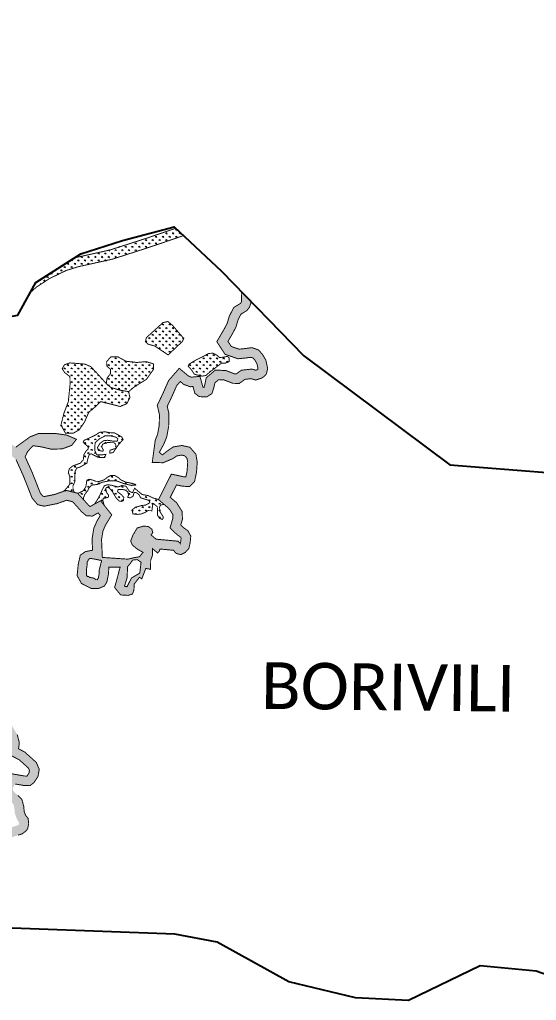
# Model space of a CAD drawing. Header units: metres. Extents: x 266208 to 280437, y 2124392 to 2131586.
# Drawn here: x 271664 to 274406, y 2125703 to 2130912 of the extents above; entities that cross this region are included whole.
import ezdxf

# ---------------------------------------------------------------- set-up
doc = ezdxf.new("R2010")
doc.units = ezdxf.units.M
for name, color, linetype in [('MANGROOVE BUFFER ZONE', 120, 'Continuous'), ('village', 3, 'Continuous'), ('VILLAGE NAME', 250, 'Continuous')]:
    doc.layers.add(name, color=color, linetype=linetype)

msp = doc.modelspace()

# ---------------------------------------------------------------- hatches: boundary and pattern name
at = {"layer": 'MANGROOVE BUFFER ZONE'}
h = msp.add_hatch(dxfattribs=at)
h.set_pattern_fill('GRASS', color=256)
h.paths.add_polyline_path([(272157.4, 2129640.4), (272358.5, 2129705.3), (272497.3, 2129752.6), (272533, 2129765.4), (272491.7, 2129804), (272480.7, 2129800.1), (272342.7, 2129753), (272144.2, 2129689), (271963, 2129648.8), (271954.3, 2129646), (271750.3, 2129516.9), (271721.1, 2129463.2), (271753.2, 2129491.8), (271823.9, 2129537.7), (271911.7, 2129580.1), (271976, 2129600.2)])
h = msp.add_hatch(dxfattribs=at)
h.set_pattern_fill('GRASS', color=256)
h.paths.add_polyline_path([(271262, 2128529.2), (271271.9, 2128554.7), (271288.5, 2128602.2), (271305.9, 2128637.8), (271324.6, 2128666.4), (271344.4, 2128675.1), (271383, 2128694.3), (271419.5, 2128739.9), (271431.7, 2128793.2), (271453.6, 2128872.3), (271492.3, 2129009.2), (271540.2, 2129177.7), (271558.6, 2129240.4), (271581.7, 2129294.1), (271607, 2129334.4), (271540.8, 2129323.3), (271537.1, 2129317.5), (271511.2, 2129257.4), (271492, 2129191.6), (271444, 2129022.9), (271405.3, 2128885.9), (271383, 2128805.5), (271373, 2128762.3), (271350.7, 2128734.3), (271323.2, 2128720.6), (271290.7, 2128706.4), (271262.2, 2128662.7), (271242, 2128621.6), (271224.7, 2128572.1), (271213.1, 2128542), (271201.1, 2128458.5), (271189, 2128399.7), (271173.3, 2128327.1), (271161.1, 2128298.5), (271141, 2128290), (271122.3, 2128277.6), (271105.9, 2128259.3), (271101.7, 2128235.5), (271116.4, 2128206.8), (271148.2, 2128182), (271159.2, 2128168.1), (271159, 2128149.1), (271140.7, 2128132.3), (271113.1, 2128116.1), (271081.2, 2128102.5), (271051.3, 2128067.6), (271003.2, 2128010.3), (270970.7, 2127959.1), (270932.2, 2127900), (270905, 2127843.3), (270872.8, 2127811.6), (270822.4, 2127739.5), (270747.3, 2127642), (270666.2, 2127543.5), (270594.2, 2127457.3), (270507.4, 2127367.1), (270429.2, 2127296.5), (270327.5, 2127223.2), (270255.8, 2127174.2), (270227.9, 2127153), (270224, 2127123.7), (270221.7, 2127096.4), (270168.4, 2127094.3), (270117.9, 2127073), (270068, 2127045.7), (270036.2, 2127005.2), (269999.2, 2126945.3), (269958.2, 2126879.1), (269928.1, 2126821.7), (269887.2, 2126764.7), (269854.4, 2126720.8), (269831.5, 2126694.4), (269813.7, 2126643.9), (269805.9, 2126612.3), (269796.4, 2126495.6), (269775.5, 2126367.6), (269765.5, 2126319.7), (269765.9, 2126279.3), (269778.8, 2126227.9), (269795.4, 2126197.9), (269776.2, 2126118.5), (269750.3, 2126080.8), (269747.5, 2126023.3), (269741.6, 2126012.3), (269797.4, 2126015.3), (269799.8, 2126064.1), (269822.8, 2126097.6), (269848.9, 2126205.1), (269825.9, 2126246.5), (269816.1, 2126285.7), (269815.8, 2126314.8), (269824.9, 2126358.4), (269846.3, 2126489.5), (269855.7, 2126604.2), (269861.9, 2126629.5), (269875.7, 2126668.7), (269893.5, 2126689.4), (269927.7, 2126735.1), (269970.9, 2126795.2), (270001.9, 2126854.2), (270041.9, 2126918.9), (270077.5, 2126976.4), (270101.2, 2127006.6), (270139.7, 2127027.7), (270179.5, 2127044.4), (270267.9, 2127048), (270276.9, 2127045.6), (270284.5, 2127038), (270289.6, 2127034.1), (270295.9, 2127030.2), (270301.4, 2127026.7), (270312, 2127023.4), (270315.9, 2127019.4), (270319.8, 2127011.3), (270331.5, 2126995.2), (270335.4, 2126991.2), (270335.4, 2126987.2), (270339.3, 2126983.2), (270343.2, 2126975.1), (270343.1, 2126971.2), (270347.1, 2126971.1), (270351, 2126967.1), (270358.9, 2126959), (270362.8, 2126958.9), (270366.8, 2126954.9), (270370.7, 2126950.8), (270374.6, 2126942.8), (270378.5, 2126938.8), (270382.3, 2126930.8), (270397.9, 2126902.7), (270401.8, 2126898.6), (270405.6, 2126890.6), (270425.2, 2126866.4), (270429.1, 2126858.4), (270433, 2126854.4), (270440.8, 2126846.3), (270444.8, 2126842.2), (270448.7, 2126838.2), (270452.6, 2126834.2), (270460.5, 2126830.1), (270464.4, 2126826), (270472.3, 2126821.9), (270480.2, 2126817.8), (270488.1, 2126813.7), (270496.1, 2126813.6), (270504, 2126809.5), (270511.9, 2126805.4), (270519.9, 2126805.3), (270527.8, 2126801.2), (270535.7, 2126801.1), (270543.6, 2126797), (270555.6, 2126796.8), (270563.5, 2126796.7), (270571.5, 2126796.6), (270579.5, 2126796.5), (270591.4, 2126796.3), (270607.3, 2126796.1), (270619.3, 2126795.9), (270631.3, 2126799.7), (270643.3, 2126803.5), (270655.3, 2126807.3), (270663.3, 2126811.2), (270675.3, 2126815), (270683.3, 2126818.8), (270687.4, 2126822.8), (270695.4, 2126826.6), (270703.4, 2126830.5), (270711.5, 2126838.3), (270719.5, 2126842.2), (270727.6, 2126850), (270735.7, 2126857.9), (270743.7, 2126865.7), (270751.9, 2126877.6), (270764, 2126889.3), (270772.2, 2126905.2), (270776.2, 2126909.1), (270784.3, 2126916.9), (270788.4, 2126924.8), (270792.5, 2126932.7), (270796.6, 2126940.6), (270800.7, 2126948.5), (270817.2, 2126984.1), (270821.3, 2126996), (270829.5, 2127011.8), (270833.6, 2127019.8), (270837.6, 2127023.7), (270854, 2127051.3), (270862.1, 2127063.1), (270870.2, 2127071), (270874.3, 2127078.9), (270882.4, 2127090.7), (270890.5, 2127098.6), (270894.6, 2127106.5), (270906.7, 2127118.2), (270918.8, 2127126), (270922.9, 2127133.9), (270930.9, 2127137.8), (270939, 2127145.7), (270943, 2127149.6), (270951, 2127153.4), (270955.1, 2127157.4), (270963.1, 2127161.2), (270971.1, 2127165.1), (270987.2, 2127176.8), (271011.3, 2127188.4), (271031.3, 2127196.1), (271035.3, 2127200), (271043.4, 2127203.9), (271055.4, 2127207.7), (271094.5, 2127207.8), (271167.5, 2127203.6), (271229.2, 2127196.3), (271307.6, 2127185), (271367.3, 2127168.5), (271466.2, 2127132.5), (271529.1, 2127106.1), (271557.7, 2127076.3), (271569.8, 2127048.7), (271603.5, 2127011.7), (271662, 2126980.6), (271710.7, 2126936.9), (271716, 2126924.3), (271713.8, 2126911.2), (271702.7, 2126894.4), (271689.2, 2126894.9), (271617.1, 2126907.4), (271588.4, 2126865.5), (271572, 2126822.1), (271592.7, 2126780.2), (271620.6, 2126755.1), (271630.6, 2126745.4), (271631.5, 2126742.4), (271636, 2126725.3), (271638.9, 2126694.1), (271652.7, 2126658.9), (271660.6, 2126649.4), (271661.3, 2126643.7), (271659.9, 2126637), (271654.6, 2126633.1), (271639.7, 2126628.6), (271605.6, 2126617.1), (271539.1, 2126576.1), (271377.9, 2126465.2), (271272.8, 2126389.6), (271216, 2126354.5), (271162.9, 2126323.8), (271156.3, 2126324.4), (271137.1, 2126335.8), (271134.5, 2126339.2), (271133.8, 2126346.6), (271141.2, 2126427.6), (271150.8, 2126546.5), (271161, 2126664.1), (271158.6, 2126706.6), (271164.1, 2126743.7), (271170.7, 2126820.3), (271175.5, 2126878.5), (271140, 2126915.1), (271075.2, 2126922.6), (271026.1, 2126928), (270995.5, 2126925.8), (270982, 2126887.3), (270982.3, 2126838.4), (271008.4, 2126820.5), (271035.9, 2126799.6), (271057.8, 2126783.1), (271064.1, 2126773.8), (271049.1, 2126732.5), (271038.1, 2126714.9), (271022.9, 2126693.1), (271002.5, 2126679.3), (270989.2, 2126676.5), (270980, 2126700.8), (270933.8, 2126791.3), (270857.8, 2126768.5), (270880.6, 2126692.5), (270874.3, 2126674.7), (270898.4, 2126596.4), (270904.1, 2126584.6), (270916.7, 2126547.7), (270938.8, 2126515.4), (270949.7, 2126498.9), (270950.6, 2126495.9), (270948.5, 2126485.6), (270947.3, 2126482.4), (270927.9, 2126470.1), (270893.3, 2126455.1), (270866.1, 2126451.7), (270845.3, 2126457.1), (270837.5, 2126470.1), (270822.6, 2126509.1), (270798.7, 2126596.9), (270755.3, 2126655.7), (270698.9, 2126643.2), (270649.7, 2126621.8), (270621.7, 2126610.4), (270536.7, 2126594), (270563.2, 2126501.6), (270566.8, 2126493.5), (270560.1, 2126464.9), (270554.1, 2126445.6), (270518.1, 2126411), (270462.4, 2126411.9), (270445.6, 2126356.4), (270482.6, 2126340.3), (270621.1, 2126354.4), (270681.8, 2126365.1), (270701.2, 2126392.2), (270727.8, 2126400.5), (270753.5, 2126406.3), (270757.4, 2126402.1), (270767.9, 2126382), (270768.3, 2126370.5), (270761.6, 2126338.5), (270761.2, 2126306), (270779.3, 2126261.7), (270790.8, 2126235.7), (270791.5, 2126228.9), (270789.3, 2126225.9), (270784.6, 2126230.3), (270762.2, 2126255.9), (270731.5, 2126306.7), (270672.2, 2126338.3), (270591.3, 2126337), (270539.2, 2126328.7), (270506.8, 2126311.9), (270458.9, 2126297.1), (270428.7, 2126314.8), (270421.5, 2126353.1), (270390.7, 2126366), (270380.9, 2126342.3), (270383, 2126323.2), (270403.3, 2126285.4), (270425.6, 2126261.8), (270458.4, 2126260.8), (270482.2, 2126234.5), (270454, 2126192.6), (270447.1, 2126187.9), (270410.2, 2126184.7), (270391.2, 2126186), (270389, 2126187.6), (270382.7, 2126212.9), (270373.7, 2126323.7), (270353.8, 2126401.3), (270343.4, 2126500.3), (270338.2, 2126639.7), (270326.3, 2126692.7), (270290.4, 2126726.6), (270265.8, 2126766.2), (270222.2, 2126833.4), (270116.9, 2126974.8), (270046.7, 2126858.5), (270013.9, 2126809.7), (269981.4, 2126759.1), (269953.1, 2126718.2), (269898.4, 2126680.9), (269874.7, 2126613.1), (269861.9, 2126524.7), (269863.7, 2126427.3), (269857.5, 2126344.1), (269853, 2126328.9), (269835.5, 2126281.4), (269867.8, 2126219.2), (269933.5, 2126217.2), (269964.6, 2126214.8), (269972.3, 2126211.2), (269975.3, 2126205.8), (269972.6, 2126185.4), (269964.4, 2126166.9), (269930.2, 2126126.2), (269932.6, 2126023.7), (269969.9, 2126024.5), (270019.8, 2126027.2), (270901.6, 2126107.4), (270901.2, 2126109.5), (270887.3, 2126136.8), (270865.3, 2126143.7), (270818.9, 2126143.7), (270687.8, 2126127.6), (270438.9, 2126098.3), (270327.8, 2126092.1), (270269.3, 2126097.3), (270167.6, 2126090.1), (270038.8, 2126076.4), (269981.7, 2126075.1), (269980.9, 2126108.4), (270007.5, 2126140.1), (270021.4, 2126171.6), (270027.3, 2126215.4), (270008.5, 2126249.8), (269977.5, 2126264.3), (269936.1, 2126267.3), (269898.8, 2126268.5), (269890.3, 2126284.8), (269900.7, 2126313), (269907.2, 2126335), (269914, 2126425.9), (269912.2, 2126521.6), (269923.7, 2126601.1), (269940.3, 2126648.7), (269989.1, 2126681.9), (270023.3, 2126731.3), (270055.9, 2126782.1), (270089.1, 2126831.5), (270121.3, 2126884.8), (270180.9, 2126804.7), (270223.4, 2126739.3), (270251.1, 2126694.5), (270280.6, 2126666.7), (270288.1, 2126633.2), (270293.2, 2126496.7), (270304.2, 2126392.4), (270324, 2126315.3), (270332.9, 2126204.7), (270344.7, 2126157.7), (270373.3, 2126136.9), (270410.7, 2126134.3), (270464.6, 2126139), (270490.3, 2126156.6), (270521.9, 2126203.5), (270549.8, 2126234.5), (270587.7, 2126266.7), (270610.7, 2126287.1), (270660, 2126287.8), (270695.7, 2126268.9), (270721.5, 2126226.1), (270748.5, 2126195.3), (270776.5, 2126169), (270801.9, 2126167.6), (270822.6, 2126186.3), (270843.5, 2126214.9), (270840, 2126248.8), (270825.5, 2126281.4), (270811.6, 2126315.5), (270811.8, 2126333), (270818.8, 2126366.2), (270817.7, 2126395.2), (270798.8, 2126431.3), (270788, 2126443), (270777.2, 2126454.6), (270755.8, 2126458.4), (270714.8, 2126449), (270670.2, 2126435.2), (270652.9, 2126411), (270616.4, 2126404.6), (270582.4, 2126404.1), (270597.2, 2126415), (270608.6, 2126451.7), (270619.6, 2126498.7), (270608.7, 2126522.9), (270591.9, 2126557.3), (270633.6, 2126561), (270669.2, 2126575.5), (270714.5, 2126595.2), (270734.3, 2126599.6), (270752.7, 2126574.6), (270774.1, 2126496.1), (270788, 2126443), (270798.8, 2126431.3), (270820.8, 2126411.5), (270862.9, 2126400.6), (270906.8, 2126406.2), (270951.5, 2126425.6), (270976.1, 2126441.2), (270987.5, 2126446.7), (270996.9, 2126471.6), (271002.3, 2126498.1), (270995.8, 2126520.4), (270980.5, 2126543.4), (270962.1, 2126570.4), (270950.7, 2126603.7), (270944.2, 2126617.1), (270932.1, 2126645.8), (270946.5, 2126647.2), (270954, 2126627.3), (270966.5, 2126620.2), (271022.5, 2126632.3), (271058.8, 2126656.6), (271080.1, 2126687.2), (271091.7, 2126705.9), (271115, 2126759.8), (271113.8, 2126790.2), (271094.6, 2126818.2), (271066.2, 2126839.6), (271038.8, 2126860.5), (271026, 2126870.1), (271036.8, 2126876.3), (271069.5, 2126872.7), (271116.4, 2126867.3), (271123.6, 2126859.9), (271120.9, 2126827.2), (271113.8, 2126790.2), (271115, 2126759.8), (271108.1, 2126709), (271110.6, 2126664.8), (271100.8, 2126550.7), (271091.1, 2126431.9), (271083.3, 2126346.2), (271086, 2126320.3), (271102.7, 2126297.7), (271140.6, 2126275.4), (271174.3, 2126272.4), (271241.8, 2126311.4), (271300.6, 2126347.7), (271406.9, 2126424.1), (271566.5, 2126534), (271627.1, 2126571.3), (271655, 2126580.7), (271677.4, 2126587.5), (271694.8, 2126600.3), (271706.3, 2126613.3), (271712.2, 2126641.5), (271708.7, 2126670.3), (271696.4, 2126684.9), (271688.2, 2126705.8), (271685.7, 2126734.1), (271679.9, 2126755.9), (271675.2, 2126772.2), (271654.9, 2126791.9), (271633.4, 2126811.1), (271626.7, 2126824.8), (271633.3, 2126842), (271640.4, 2126852.4), (271683.9, 2126844.9), (271719, 2126843.5), (271740.3, 2126860.2), (271761.6, 2126892.3), (271768, 2126930.4), (271752.5, 2126966.8), (271691, 2127022.1), (271658.2, 2127039.6), (271662.6, 2127071.4), (271651.2, 2127115), (271623.5, 2127161.7), (271590.5, 2127185.7), (271521.6, 2127194.9), (271455, 2127197.5), (271404.9, 2127216.1), (271350.2, 2127251.8), (271260.5, 2127295.5), (271228.4, 2127321.1), (271187.1, 2127329), (271145.5, 2127322.3), (271105.4, 2127303.4), (271052.6, 2127302.6), (270993.9, 2127283.9), (270933.6, 2127274.3), (270900.7, 2127302.3), (270866.6, 2127306.1), (270832.8, 2127328.5), (270786, 2127346.2), (270804.5, 2127390.6), (270853.1, 2127436.2), (270907.3, 2127476.8), (270975.2, 2127563.2), (271077.5, 2127670.5), (271153.4, 2127753.1), (271223.5, 2127823.5), (271299.7, 2127917.6), (271330.3, 2127954.5), (271363.4, 2127996.3), (271373.6, 2128013.5), (271377, 2128033.1), (271371, 2128057.6), (271353.2, 2128078.5), (271368.3, 2128132.5), (271381.9, 2128193.6), (271388, 2128281), (271398.9, 2128357.2), (271379.7, 2128435.6), (271369.6, 2128469.9), (271367, 2128515.5), (271364.3, 2128551.3), (271374.4, 2128573.9), (271414, 2128610.2), (271465.8, 2128647.7), (271503.3, 2128651.2), (271554.4, 2128639.9), (271610, 2128603.3), (271644.6, 2128576), (271684, 2128488.4), (271730.6, 2128370.3), (271760.2, 2128335.7), (271794.2, 2128327.9), (271862.8, 2128341.5), (271913.5, 2128359.5), (271945.1, 2128351.7), (271968.3, 2128326.2), (271994.7, 2128296.5), (272018, 2128277.5), (272050.1, 2128275.3), (272080.5, 2128292.3), (272091.8, 2128278.2), (272074.2, 2128248.8), (272057.7, 2128211.2), (272048.3, 2128153.3), (272051, 2128094.1), (272013.3, 2128086.7), (271986, 2128068), (271974.7, 2128017.1), (271969.1, 2127959.2), (271992.4, 2127917.2), (272043.2, 2127891.4), (272083.6, 2127891.1), (272113.7, 2127903.7), (272126.8, 2127924.8), (272135.3, 2127966.7), (272137.5, 2128004.8), (272197, 2128003.6), (272177.1, 2127927.6), (272167.9, 2127896.5), (272199.7, 2127856.6), (272239.8, 2127854.1), (272262.3, 2127861.1), (272270.3, 2127881.4), (272272.2, 2127914.7), (272299.9, 2127950.3), (272312.4, 2127942), (272333.2, 2127997.5), (272358.6, 2127992.6), (272359.4, 2128040.2), (272369, 2128067.8), (272368.5, 2128103), (272395.7, 2128079.7), (272405.1, 2128088.7), (272408.8, 2128100.4), (272480.7, 2128093.7), (272494.7, 2128076.7), (272519.6, 2128070.7), (272542.8, 2128082.1), (272561.9, 2128103.3), (272569, 2128134.8), (272572.1, 2128169.4), (272557.2, 2128197.2), (272530.4, 2128216.4), (272518.9, 2128227.8), (272528, 2128258.8), (272526, 2128300.4), (272497, 2128346.1), (272463.3, 2128375.2), (272496.5, 2128441.1), (272528.6, 2128434), (272565.6, 2128432.2), (272592.1, 2128458.4), (272602.5, 2128507.8), (272606.4, 2128562.9), (272599.3, 2128603.9), (272567.6, 2128641), (272524.4, 2128650.4), (272478.3, 2128642.4), (272447.3, 2128620.9), (272421.4, 2128600.4), (272405.3, 2128613.9), (272429.4, 2128658.5), (272444.3, 2128695), (272454.8, 2128751.4), (272456.3, 2128819.8), (272447.2, 2128858.2), (272468.2, 2128902), (272497.3, 2128968), (272516.6, 2128990.2), (272535.2, 2128974.6), (272569.3, 2128962.3), (272583.6, 2128963.7), (272593.7, 2128927.8), (272616.1, 2128910.1), (272655.9, 2128907.9), (272684.3, 2128925.9), (272693.9, 2128954.4), (272699.9, 2128982.9), (272720.1, 2129000), (272748.2, 2128998.5), (272795.2, 2128980.7), (272829.4, 2128979.7), (272859.4, 2129001.7), (272891.6, 2129005.3), (272917.6, 2128997.8), (272951.5, 2129009.1), (272972.2, 2129027.6), (272980.3, 2129058.7), (272970.7, 2129102.8), (272953.8, 2129132.6), (272932.2, 2129157.5), (272897.1, 2129170.2), (272859.7, 2129165.2), (272828.5, 2129162), (272786.8, 2129176.4), (272769.3, 2129203.3), (272792.9, 2129243.5), (272811.3, 2129278), (272823.6, 2129319.2), (272838.7, 2129348.1), (272869.8, 2129367), (272883.9, 2129385.2), (272891.3, 2129407.1), (272891.2, 2129415.3), (272840.4, 2129467.8), (272840.3, 2129467.2), (272841, 2129415.1), (272839, 2129409.3), (272835.8, 2129405.1), (272800.6, 2129383.8), (272776.9, 2129338.2), (272764.6, 2129297.2), (272749, 2129268.1), (272710.2, 2129201.8), (272754.1, 2129134.6), (272822.5, 2129111), (272865.6, 2129115.3), (272891.5, 2129118.8), (272902.8, 2129114.7), (272912.6, 2129103.5), (272923.2, 2129084.6), (272928.6, 2129059.8), (272927.4, 2129055), (272925.7, 2129053.4), (272916.6, 2129050.4), (272896, 2129056.4), (272840.4, 2129050.1), (272813.6, 2129030.4), (272805.1, 2129030.7), (272758.6, 2129048.3), (272702.8, 2129051.1), (272654.3, 2129010.1), (272645.3, 2128967.7), (272642.4, 2128959), (272637, 2128959.3), (272620.7, 2129017.5), (272575.8, 2129013.4), (272560.6, 2129018.8), (272510.9, 2129060.3), (272454.4, 2128995.2), (272422.6, 2128923), (272394.2, 2128864), (272405.9, 2128814.4), (272404.7, 2128756.6), (272395.8, 2128709.2), (272383.9, 2128680), (272367.7, 2128560.5), (272425.3, 2128558.7), (272477.3, 2128580.6), (272497.8, 2128594.8), (272523.3, 2128599.3), (272540.4, 2128595.5), (272552.2, 2128581.7), (272555.8, 2128560.4), (272552.6, 2128514.8), (272546, 2128483.5), (272535.2, 2128484), (272469.1, 2128498.5), (272400.9, 2128362.9), (272429.7, 2128337.9), (272458.5, 2128312.9), (272476.5, 2128284.7), (272477.4, 2128264.9), (272462.2, 2128213.1), (272497.9, 2128177.9), (272518.4, 2128163.2), (272520.7, 2128158.9), (272519.3, 2128142.5), (272516.3, 2128129.4), (272506.1, 2128141.8), (272387.7, 2128152.8), (272361.5, 2128175.2), (272370.3, 2128187), (272365.7, 2128206.1), (272347.9, 2128219.5), (272322.8, 2128222.6), (272287.8, 2128212.2), (272265.4, 2128174.9), (272253.5, 2128144), (272260.9, 2128123.2), (272285.1, 2128102.1), (272318.6, 2128082.6), (272299.7, 2128059.3), (272269.7, 2128054.3), (272238.3, 2128046.6), (272102.9, 2128055.8), (272098.7, 2128150.3), (272106.3, 2128196.9), (272118.9, 2128225.7), (272152.8, 2128282.1), (272093.3, 2128357), (272037.9, 2128326.1), (272029.6, 2128332.9), (272005.6, 2128359.8), (271972, 2128396.8), (271910.9, 2128411.9), (271849.4, 2128390.1), (271795, 2128379.3), (271787.5, 2128381), (271774.2, 2128396.6), (271730.3, 2128507.9), (271693.3, 2128590.2), (271706.4, 2128618.3), (271734.9, 2128649.4), (271778.9, 2128643), (271831.3, 2128630.8), (271890.3, 2128632.2), (271940.3, 2128650.9), (271965.4, 2128683.2), (271913.7, 2128705.7), (271850.9, 2128714.6), (271763.3, 2128713.6), (271719.6, 2128696.5), (271643.3, 2128641), (271639.4, 2128644.1), (271574.3, 2128686.9), (271506.5, 2128702), (271447.5, 2128696.4), (271382.2, 2128649.2), (271332.8, 2128603.9), (271313.2, 2128560.1), (271316.9, 2128512.1), (271319.8, 2128461.3), (271331.2, 2128422.5), (271347.8, 2128354.7), (271338, 2128286.3), (271332, 2128200.9), (271319.5, 2128144.7), (271297.6, 2128066.3), (271325.1, 2128034.1), (271325.7, 2128031.3), (271321.9, 2128024.8), (271291.3, 2127986.2), (271260.8, 2127949.4), (271186.1, 2127857.1), (271117.1, 2127787.8), (271040.8, 2127704.9), (270937.2, 2127596.1), (270871.9, 2127513.1), (270820.8, 2127474.7), (270762.3, 2127419.9), (270719.6, 2127317.6), (270809.8, 2127283.5), (270849, 2127257.5), (270879.8, 2127254.1), (270918.6, 2127221), (271005.5, 2127234.9), (271060.8, 2127252.4), (271117.1, 2127253.4), (271160.5, 2127273.8), (271186.3, 2127278), (271206.7, 2127274.1), (271233.5, 2127252.7), (271317.1, 2127212), (271298, 2127212.3), (271267.1, 2127208.9), (271222.6, 2127213), (271147.3, 2127227.9), (271119.3, 2127233.3), (271081.9, 2127230), (271055.6, 2127223.6), (271047.6, 2127223.7), (271031.7, 2127223.9), (271027.7, 2127220), (271019.7, 2127220.1), (271015.7, 2127220.2), (271007.7, 2127216.3), (271003.7, 2127216.4), (270995.7, 2127212.5), (270991.7, 2127208.6), (270983.7, 2127208.7), (270979.7, 2127204.8), (270975.6, 2127200.9), (270967.6, 2127197), (270959.6, 2127193.1), (270955.5, 2127185.2), (270947.5, 2127181.4), (270943.4, 2127177.4), (270935.3, 2127169.6), (270923.2, 2127157.8), (270907, 2127138.2), (270903, 2127134.2), (270898.9, 2127130.3), (270878.6, 2127102.7), (270874.6, 2127098.8), (270870.5, 2127094.9), (270866.5, 2127091), (270862.4, 2127083.1), (270846.3, 2127071.3), (270842.2, 2127063.4), (270834.2, 2127059.6), (270830.1, 2127055.6), (270826, 2127047.7), (270826, 2127043.8), (270821.9, 2127039.8), (270817.8, 2127031.9), (270813.7, 2127020), (270805.4, 2127000.2), (270805.3, 2126988.3), (270801.2, 2126980.4), (270797.1, 2126972.5), (270784.8, 2126952.8), (270780.7, 2126940.9), (270772.5, 2126929), (270768.4, 2126921.1), (270760.4, 2126913.3), (270756.2, 2126901.4), (270748.1, 2126893.6), (270744.1, 2126889.6), (270736, 2126881.8), (270727.9, 2126873.9), (270719.9, 2126870.1), (270711.8, 2126862.2), (270703.8, 2126858.4), (270699.8, 2126854.4), (270691.8, 2126850.6), (270683.7, 2126846.7), (270675.7, 2126842.8), (270663.7, 2126839), (270655.7, 2126835.2), (270651.7, 2126831.2), (270635.6, 2126823.5), (270631.6, 2126823.6), (270627.6, 2126819.7), (270623.6, 2126819.7), (270619.6, 2126819.8), (270611.7, 2126819.9), (270607.7, 2126819.9), (270599.7, 2126820.1), (270595.7, 2126820.1), (270571.9, 2126824.4), (270564, 2126824.6), (270524.2, 2126829.1), (270512.3, 2126833.3), (270504.4, 2126833.4), (270492.5, 2126837.6), (270488.5, 2126837.6), (270484.6, 2126841.7), (270480.6, 2126841.7), (270476.6, 2126841.8), (270472.7, 2126845.8), (270464.8, 2126849.9), (270460.9, 2126853.9), (270457, 2126862), (270453.1, 2126866), (270449.1, 2126870.1), (270445.3, 2126878.1), (270429.7, 2126902.2), (270421.9, 2126910.3), (270414.1, 2126922.3), (270406.3, 2126934.4), (270398.5, 2126946.5), (270383, 2126974.6), (270371.3, 2126990.7), (270363.5, 2127002.7), (270355.7, 2127014.8), (270344, 2127030.9), (270336.2, 2127043), (270324.4, 2127055.1), (270312.7, 2127067.2), (270308.8, 2127075.2), (270300.9, 2127079.3), (270293, 2127087.4), (270284.2, 2127093.5), (270273.2, 2127120.5), (270285.2, 2127133.4), (270356.4, 2127182.1), (270460.8, 2127257.4), (270542.3, 2127331), (270631.6, 2127423.7), (270704.9, 2127511.4), (270786.6, 2127610.7), (270862.9, 2127709.7), (270911.4, 2127779), (270946.5, 2127813.7), (270976.1, 2127875.3), (271013, 2127931.9), (271043.8, 2127980.6), (271089.6, 2128035.1), (271111.7, 2128060.9), (271135.8, 2128071.2), (271170.7, 2128091.7), (271208.9, 2128126.7), (271209.7, 2128185.4), (271183.8, 2128217.9), (271156, 2128239.6), (271164.8, 2128245.5), (271199.4, 2128260.1), (271221.4, 2128311.8), (271238.2, 2128389.3), (271250.6, 2128449.9)])
h.paths.add_polyline_path([(272027.2, 2128041.8), (272031.2, 2128045.7), (272035.3, 2128049.6), (272047.2, 2128049.4), (272071, 2128045.1), (272090.9, 2128040.8), (272094.9, 2128040.8), (272099, 2128037.4), (272086.2, 2127989.1), (272085.9, 2127969.2), (272081.5, 2127945.4), (272077.5, 2127941.5), (272077.4, 2127937.5), (272069.5, 2127937.6), (272057.6, 2127945.7), (272033.8, 2127950.1), (272029.9, 2127954.1), (272021.9, 2127954.2), (272022, 2127958.2), (272018.1, 2127962.2), (272018.5, 2127990.1), (272022.9, 2128021.9), (272023.1, 2128033.8), (272027.1, 2128037.8)], flags=16)
h.paths.add_polyline_path([(272236.7, 2128006.4), (272250.7, 2128023), (272264, 2128041.8), (272288.1, 2128044.2), (272308.3, 2128029.8), (272301.7, 2127972.5), (272257.4, 2127946.6), (272234, 2127900.1), (272220.4, 2127902.8), (272234.3, 2127947.8)], flags=16)
h = msp.add_hatch(dxfattribs=at)
h.set_pattern_fill('GRASS', color=256)
h.paths.add_polyline_path([(272242.3, 2128936.4), (272196.6, 2128943.9), (272147.7, 2128958.9), (272123.9, 2128978.7), (272084.5, 2129022.8), (272042.8, 2129068.5), (272010.4, 2129082.7), (271931, 2129089), (271902.2, 2129079.7), (271889.9, 2129058.2), (271902.8, 2129038), (271931, 2129016.4), (271931.6, 2128975.2), (271922.3, 2128882.5), (271898.4, 2128820), (271883.2, 2128758.5), (271907.2, 2128715.8), (271948.9, 2128715.8), (271980.1, 2128733.6), (272008.2, 2128774.9), (272030.7, 2128826.3), (272067.8, 2128857.6), (272094.5, 2128883.5), (272145.8, 2128870.7), (272197.7, 2128857.4), (272232.8, 2128872.3), (272249.3, 2128904.7)])
h.paths.add_polyline_path([(272373.9, 2129054), (272374.4, 2129083.7), (272335.6, 2129095.7), (272285.2, 2129091.3), (272228.7, 2129097.9), (272184.9, 2129121.4), (272148.3, 2129121.9), (272125.6, 2129095.4), (272126.4, 2129073), (272146.2, 2129054.4), (272146.4, 2129032.1), (272127.8, 2129008.4), (272123.9, 2128978.7), (272147.7, 2128958.9), (272196.6, 2128943.9), (272242.3, 2128936.4), (272271.3, 2128960.5), (272297.9, 2128977.9), (272336.5, 2129001.3)])
h.paths.add_polyline_path([(272527.8, 2129203), (272534.4, 2129219.5), (272476.4, 2129287.2), (272451, 2129308.8), (272425.2, 2129303.4), (272335.8, 2129222.4), (272332.1, 2129200.7), (272345.1, 2129188.5), (272381, 2129178.8), (272451.8, 2129131.5), (272465.7, 2129144.4)])
h.paths.add_polyline_path([(272721.7, 2129077.3), (272734.6, 2129087.6), (272753, 2129087.2), (272775.8, 2129096.2), (272776.2, 2129115), (272765.9, 2129124), (272745.7, 2129119.3), (272724.3, 2129117.6), (272712.2, 2129129.2), (272690.8, 2129140.4), (272668.5, 2129139.5), (272641.4, 2129125.3), (272598.5, 2129103.9), (272563.3, 2129082.4), (272557.7, 2129070.8), (272575.7, 2129052.4), (272590.8, 2129029.2), (272612.6, 2129023.2), (272632.4, 2129018.9), (272653.4, 2129022.4), (272668.9, 2129037), (272699.4, 2129060.6)])
h = msp.add_hatch(dxfattribs=at)
h.set_pattern_fill('GRASS', color=256)
h.paths.add_polyline_path([(271959, 2128515.1), (271967.3, 2128530.2), (271984.5, 2128535.7), (272021, 2128556.4), (272024.5, 2128575), (272033.4, 2128602.5), (272043.8, 2128606.6), (272054.8, 2128600.4), (272080.3, 2128587.4), (272115.4, 2128586.7), (272121.6, 2128603.2), (272105.8, 2128601.1), (272072.7, 2128601.1), (272063, 2128623.2), (272063, 2128646.6), (272065.1, 2128665.8), (272078.9, 2128678.2), (272086.5, 2128685.1), (272117.5, 2128701.6), (272146.4, 2128701.6), (272174, 2128694.8), (272185, 2128687.2), (272182.9, 2128674.1), (272159.5, 2128673.4), (272129.9, 2128678.2), (272109.2, 2128675.5), (272089.9, 2128661), (272076.8, 2128639), (272083, 2128623.8), (272106.4, 2128619.7), (272107.1, 2128629.4), (272099.6, 2128642.4), (272104.4, 2128657.6), (272129.2, 2128665.8), (272162.9, 2128665.2), (272173.3, 2128658.3), (272175.7, 2128635.6), (272191.2, 2128658.3), (272213.2, 2128681), (272205.6, 2128696.1), (272168.4, 2128716.8), (272138.1, 2128718.9), (272117.5, 2128723), (272087.8, 2128720.2), (272069.9, 2128707.8), (272032.7, 2128689.3), (272005.2, 2128677.5), (272001, 2128668.6), (272012.1, 2128656.2), (272027.2, 2128645.2), (272027.2, 2128630.7), (272015.5, 2128619), (272005.2, 2128601.8), (272001.7, 2128574.3), (271985.9, 2128556.4), (271946.6, 2128541.9), (271928, 2128528.1), (271922.5, 2128506.8), (271930.8, 2128482.7), (271930.1, 2128444.2), (271900.8, 2128408.3), (271910.9, 2128411.9), (271953.8, 2128401.3), (271947.3, 2128420.7), (271947.3, 2128437.3), (271957.6, 2128460.7), (271956.9, 2128482)])
h.paths.add_polyline_path([(272102.6, 2128455.1), (272141.4, 2128462.8), (272180.7, 2128461.5), (272218.8, 2128447.3), (272257.2, 2128438.2), (272280.5, 2128440.4), (272278.8, 2128443.8), (272267.6, 2128446.8), (272251.6, 2128451.2), (272226.1, 2128455.9), (272201.9, 2128467.1), (272189, 2128479.2), (272167.8, 2128491.3), (272147.9, 2128490.9), (272131.9, 2128483.1), (272112.9, 2128468.4), (272087.9, 2128459.4), (272068, 2128460.2), (272052, 2128466.7), (272033.9, 2128471), (272020.9, 2128465.8), (272018.4, 2128449.9), (272015.3, 2128430), (272000.2, 2128408.9), (271973, 2128395.7), (272002.9, 2128362.7), (272002.4, 2128371.3), (272009.7, 2128389.9), (272025.7, 2128411), (272031.7, 2128425.3), (272045.1, 2128439.5), (272076.2, 2128443.4)])
h.paths.add_polyline_path([(272186.6, 2128416.1), (272209.7, 2128416.6), (272224.4, 2128413.5), (272237.9, 2128404.4), (272242.3, 2128387.4), (272237.1, 2128375.2), (272251, 2128371.8), (272266.2, 2128382.2), (272271.4, 2128400.5), (272284.5, 2128399.6), (272297.6, 2128387.9), (272306.7, 2128372.2), (272324.1, 2128366.5), (272341.5, 2128361.8), (272351.9, 2128357.4), (272354.6, 2128346.1), (272332.8, 2128333.9), (272310.2, 2128331.3), (272276.7, 2128321.8), (272261.4, 2128307.8), (272264.9, 2128287), (272290.6, 2128284.4), (272308, 2128286.5), (272329.8, 2128294.4), (272345, 2128304.4), (272365.9, 2128303.9), (272367.6, 2128318.3), (272370.2, 2128335.7), (272377.2, 2128340.9), (272394.6, 2128323.9), (272395.5, 2128302.6), (272395.9, 2128279.6), (272405.9, 2128263.9), (272420.7, 2128257.4), (272425.9, 2128264.3), (272425.1, 2128272.6), (272417.2, 2128285.2), (272408.5, 2128300), (272406.3, 2128321.8), (272410.7, 2128333.1), (272429.7, 2128337.9), (272400.9, 2128362.9), (272367.6, 2128373.5), (272345.4, 2128384.4), (272314.1, 2128390), (272293.2, 2128407), (272274.9, 2128423.1), (272262.7, 2128400), (272246.6, 2128406.6), (272229.2, 2128433.5), (272206.2, 2128437.9), (272187.5, 2128430), (272147.9, 2128440), (272130, 2128441.8), (272113.9, 2128436.6), (272103.9, 2128418.3), (272084.8, 2128375.2), (272061.7, 2128339.4), (272093.3, 2128357), (272112.3, 2128333.1), (272105.6, 2128357.8), (272107.8, 2128370), (272117.8, 2128370.9), (272134.8, 2128375.2), (272135.2, 2128387.4), (272126.5, 2128398.7), (272120.4, 2128420), (272125.7, 2128427.9), (272134.8, 2128427.4), (272143.9, 2128419.6), (272156.6, 2128404.8), (272174.8, 2128373.9), (272191.4, 2128355.7), (272203.6, 2128353.1), (272214.9, 2128359.6), (272216.6, 2128374.8), (272204.4, 2128388.7), (272183.5, 2128404.4)])

# ---------------------------------------------------------------- linework, layer by layer
at = {"layer": 'MANGROOVE BUFFER ZONE', "const_width": 5, "flags": 128}
for points in [[(272491.7, 2129804), (272480.7, 2129800.1), (272342.7, 2129753), (272144.2, 2129689), (271963, 2129648.8), (271954.3, 2129646)], [(271721.1, 2129463.2), (271753.2, 2129491.8), (271823.9, 2129537.7), (271911.7, 2129580.1), (271976, 2129600.2), (272157.4, 2129640.4), (272358.5, 2129705.3), (272497.3, 2129752.6), (272533, 2129765.4)], [(272840.4, 2129467.8), (272840.3, 2129467.2), (272841, 2129415.1), (272839, 2129409.3), (272835.8, 2129405.1), (272800.6, 2129383.8), (272776.9, 2129338.2), (272764.6, 2129297.2), (272749, 2129268.1), (272710.2, 2129201.8), (272754.1, 2129134.6), (272822.5, 2129111), (272865.6, 2129115.3), (272891.5, 2129118.8), (272902.8, 2129114.7), (272912.6, 2129103.5), (272923.2, 2129084.6), (272928.6, 2129059.8), (272927.4, 2129055), (272925.7, 2129053.4), (272916.6, 2129050.4), (272896, 2129056.4), (272840.4, 2129050.1), (272813.6, 2129030.4), (272805.1, 2129030.7), (272758.6, 2129048.3), (272702.8, 2129051.1), (272654.3, 2129010.1), (272645.3, 2128967.7), (272642.4, 2128959), (272637, 2128959.3), (272620.7, 2129017.5), (272575.8, 2129013.4), (272560.6, 2129018.8), (272510.9, 2129060.3), (272454.4, 2128995.2), (272422.6, 2128923), (272394.2, 2128864), (272405.9, 2128814.4), (272404.7, 2128756.6), (272395.8, 2128709.2), (272383.9, 2128680), (272367.7, 2128560.5), (272425.3, 2128558.7), (272477.3, 2128580.6), (272497.8, 2128594.8), (272523.3, 2128599.3), (272540.4, 2128595.5), (272552.2, 2128581.7), (272555.8, 2128560.4), (272552.6, 2128514.8), (272546, 2128483.5), (272535.2, 2128484), (272469.1, 2128498.5), (272400.9, 2128362.9), (272458.5, 2128312.9), (272476.5, 2128284.7), (272477.4, 2128264.9), (272462.2, 2128213.1), (272497.9, 2128177.9), (272518.4, 2128163.2), (272520.7, 2128158.9), (272519.3, 2128142.5), (272516.3, 2128129.4), (272506.1, 2128141.8), (272387.7, 2128152.8), (272361.5, 2128175.2), (272370.3, 2128187), (272365.7, 2128206.1), (272347.9, 2128219.5), (272322.8, 2128222.6), (272287.8, 2128212.2), (272265.4, 2128174.9), (272253.5, 2128144), (272260.9, 2128123.2), (272285.1, 2128102.1), (272318.6, 2128082.6), (272299.7, 2128059.3), (272269.7, 2128054.3), (272238.3, 2128046.6), (272102.9, 2128055.8), (272098.7, 2128150.3), (272106.3, 2128196.9), (272118.9, 2128225.7), (272152.8, 2128282.1), (272093.3, 2128357), (272037.9, 2128326.1), (272029.6, 2128332.9), (272005.6, 2128359.8), (271972, 2128396.8), (271910.9, 2128411.9), (271849.4, 2128390.1), (271795, 2128379.3), (271787.5, 2128381), (271774.2, 2128396.6), (271730.3, 2128507.9), (271693.3, 2128590.2), (271706.4, 2128618.3), (271734.9, 2128649.4), (271778.9, 2128643), (271831.3, 2128630.8), (271890.3, 2128632.2), (271940.3, 2128650.9), (271965.4, 2128683.2), (271913.7, 2128705.7), (271850.9, 2128714.6), (271763.3, 2128713.6), (271719.6, 2128696.5), (271643.3, 2128641)], [(271644.6, 2128576), (271684, 2128488.4), (271730.6, 2128370.3), (271760.2, 2128335.7), (271794.2, 2128327.9), (271862.8, 2128341.5), (271913.5, 2128359.5), (271945.1, 2128351.7), (271968.3, 2128326.2), (271994.7, 2128296.5), (272018, 2128277.5), (272050.1, 2128275.3), (272080.5, 2128292.3), (272091.8, 2128278.2), (272074.2, 2128248.8), (272057.7, 2128211.2), (272048.3, 2128153.3), (272051, 2128094.1), (272013.3, 2128086.7), (271986, 2128068), (271974.7, 2128017.1), (271969.1, 2127959.2), (271992.4, 2127917.2), (272043.2, 2127891.4), (272083.6, 2127891.1), (272113.7, 2127903.7), (272126.8, 2127924.8), (272135.3, 2127966.7), (272137.5, 2128004.8), (272197, 2128003.6), (272177.1, 2127927.6), (272167.9, 2127896.5), (272199.7, 2127856.6), (272239.8, 2127854.1), (272262.3, 2127861.1), (272270.3, 2127881.4), (272272.2, 2127914.7), (272299.9, 2127950.3), (272312.4, 2127942), (272333.2, 2127997.5), (272358.6, 2127992.6), (272359.4, 2128040.2), (272369, 2128067.8), (272368.5, 2128103), (272395.7, 2128079.7), (272405.1, 2128088.7), (272408.8, 2128100.4), (272480.7, 2128093.7), (272494.7, 2128076.7), (272519.6, 2128070.7), (272542.8, 2128082.1), (272561.9, 2128103.3), (272569, 2128134.8), (272572.1, 2128169.4), (272557.2, 2128197.2), (272530.4, 2128216.4), (272518.9, 2128227.8), (272528, 2128258.8), (272526, 2128300.4), (272497, 2128346.1), (272463.3, 2128375.2), (272496.5, 2128441.1), (272528.6, 2128434), (272565.6, 2128432.2), (272592.1, 2128458.4), (272602.5, 2128507.8), (272606.4, 2128562.9), (272599.3, 2128603.9), (272567.6, 2128641), (272524.4, 2128650.4), (272478.3, 2128642.4), (272447.3, 2128620.9), (272421.4, 2128600.4), (272405.3, 2128613.9), (272429.4, 2128658.5), (272444.3, 2128695), (272454.8, 2128751.4), (272456.3, 2128819.8), (272447.2, 2128858.2), (272468.2, 2128902), (272497.3, 2128968), (272516.6, 2128990.2), (272535.2, 2128974.6), (272569.3, 2128962.3), (272583.6, 2128963.7), (272593.7, 2128927.8), (272616.1, 2128910.1), (272655.9, 2128907.9), (272684.3, 2128925.9), (272693.9, 2128954.4), (272699.9, 2128982.9), (272720.1, 2129000), (272748.2, 2128998.5), (272795.2, 2128980.7), (272829.4, 2128979.7), (272859.4, 2129001.7), (272891.6, 2129005.3), (272917.6, 2128997.8), (272951.5, 2129009.1), (272972.2, 2129027.6), (272980.3, 2129058.7), (272970.7, 2129102.8), (272953.8, 2129132.6), (272932.2, 2129157.5), (272897.1, 2129170.2), (272859.7, 2129165.2), (272828.5, 2129162), (272786.8, 2129176.4), (272769.3, 2129203.3), (272792.9, 2129243.5), (272811.3, 2129278), (272823.6, 2129319.2), (272838.7, 2129348.1), (272869.8, 2129367), (272883.9, 2129385.2), (272891.3, 2129407.1), (272891.2, 2129415.3)], [(271900.8, 2128408.3), (271930.1, 2128444.2), (271930.8, 2128482.7), (271922.5, 2128506.8), (271928, 2128528.1), (271946.6, 2128541.9), (271985.9, 2128556.4), (272001.7, 2128574.3), (272005.2, 2128601.8), (272015.5, 2128619), (272027.2, 2128630.7), (272027.2, 2128645.2), (272012.1, 2128656.2), (272001, 2128668.6), (272005.2, 2128677.5), (272032.7, 2128689.3), (272069.9, 2128707.8), (272087.8, 2128720.2), (272117.5, 2128723), (272138.1, 2128718.9), (272168.4, 2128716.8), (272205.6, 2128696.1), (272213.2, 2128681), (272191.2, 2128658.3), (272160.2, 2128612.8), (272142.3, 2128609.4), (272143.6, 2128625.2), (272175.7, 2128635.6), (272173.3, 2128658.3), (272162.9, 2128665.2), (272129.2, 2128665.8), (272104.4, 2128657.6), (272099.6, 2128642.4), (272107.1, 2128629.4), (272106.4, 2128619.7), (272083, 2128623.8), (272076.8, 2128639), (272089.9, 2128661), (272109.2, 2128675.5), (272129.9, 2128678.2), (272159.5, 2128673.4), (272182.9, 2128674.1), (272185, 2128687.2), (272174, 2128694.8), (272146.4, 2128701.6), (272117.5, 2128701.6), (272086.5, 2128685.1), (272078.9, 2128678.2), (272065.1, 2128665.8), (272063, 2128646.6), (272063, 2128623.2), (272072.7, 2128601.1), (272105.8, 2128601.1), (272121.6, 2128603.2), (272115.4, 2128586.7), (272080.3, 2128587.4), (272054.8, 2128600.4), (272043.8, 2128606.6), (272033.4, 2128602.5), (272024.5, 2128575), (272021, 2128556.4), (271984.5, 2128535.7), (271967.3, 2128530.2), (271959, 2128515.1), (271956.9, 2128482), (271957.6, 2128460.7), (271947.3, 2128437.3), (271947.3, 2128420.7), (271953.8, 2128401.3)], [(271973, 2128395.7), (272000.2, 2128408.9), (272015.3, 2128430), (272018.4, 2128449.9), (272020.9, 2128465.8), (272033.9, 2128471), (272052, 2128466.7), (272068, 2128460.2), (272087.9, 2128459.4), (272112.9, 2128468.4), (272131.9, 2128483.1), (272147.9, 2128490.9), (272167.8, 2128491.3), (272189, 2128479.2), (272201.9, 2128467.1), (272226.1, 2128455.9), (272251.6, 2128451.2), (272267.6, 2128446.8), (272278.8, 2128443.8), (272280.5, 2128440.4), (272257.2, 2128438.2), (272218.8, 2128447.3), (272180.7, 2128461.5), (272141.4, 2128462.8), (272102.6, 2128455.1), (272076.2, 2128443.4), (272045.1, 2128439.5), (272031.7, 2128425.3), (272025.7, 2128411), (272009.7, 2128389.9), (272002.4, 2128371.3), (272002.9, 2128362.7)], [(272061.7, 2128339.4), (272084.8, 2128375.2), (272103.9, 2128418.3), (272113.9, 2128436.6), (272130, 2128441.8), (272147.9, 2128440), (272187.5, 2128430), (272206.2, 2128437.9), (272229.2, 2128433.5), (272246.6, 2128406.6), (272262.7, 2128400), (272274.9, 2128423.1), (272293.2, 2128407), (272314.1, 2128390), (272345.4, 2128384.4), (272367.6, 2128373.5), (272400.9, 2128362.9), (272429.7, 2128337.9), (272410.7, 2128333.1), (272406.3, 2128321.8), (272408.5, 2128300), (272417.2, 2128285.2), (272425.1, 2128272.6), (272425.9, 2128264.3), (272420.7, 2128257.4), (272405.9, 2128263.9), (272395.9, 2128279.6), (272395.5, 2128302.6), (272394.6, 2128323.9), (272377.2, 2128340.9), (272370.2, 2128335.7), (272367.6, 2128318.3), (272365.9, 2128303.9), (272345, 2128304.4), (272329.8, 2128294.4), (272308, 2128286.5), (272290.6, 2128284.4), (272264.9, 2128287), (272261.4, 2128307.8), (272276.7, 2128321.8), (272310.2, 2128331.3), (272332.8, 2128333.9), (272354.6, 2128346.1), (272351.9, 2128357.4), (272341.5, 2128361.8), (272324.1, 2128366.5), (272306.7, 2128372.2), (272297.6, 2128387.9), (272284.5, 2128399.6), (272271.4, 2128400.5), (272266.2, 2128382.2), (272251, 2128371.8), (272237.1, 2128375.2), (272242.3, 2128387.4), (272237.9, 2128404.4), (272224.4, 2128413.5), (272209.7, 2128416.6), (272186.6, 2128416.1), (272183.5, 2128404.4), (272204.4, 2128388.7), (272216.6, 2128374.8), (272214.9, 2128359.6), (272203.6, 2128353.1), (272191.4, 2128355.7), (272174.8, 2128373.9), (272156.6, 2128404.8), (272143.9, 2128419.6), (272134.8, 2128427.4), (272125.7, 2128427.9), (272120.4, 2128420), (272126.5, 2128398.7), (272135.2, 2128387.4), (272134.8, 2128375.2), (272117.8, 2128370.9), (272107.8, 2128370), (272105.6, 2128357.8), (272112.3, 2128333.1)], [(271640.4, 2126852.4), (271683.9, 2126844.9), (271719, 2126843.5), (271740.3, 2126860.2), (271761.6, 2126892.3), (271768, 2126930.4), (271752.5, 2126966.8), (271691, 2127022.1), (271658.2, 2127039.6), (271662.6, 2127071.4), (271651.2, 2127115)], [(271603.5, 2127011.7), (271662, 2126980.6), (271710.7, 2126936.9), (271716, 2126924.3), (271713.8, 2126911.2), (271702.7, 2126894.4), (271689.2, 2126894.9), (271617.1, 2126907.4)], [(271655, 2126580.7), (271677.4, 2126587.5), (271694.8, 2126600.3), (271706.3, 2126613.3), (271712.2, 2126641.5), (271708.7, 2126670.3), (271696.4, 2126684.9), (271688.2, 2126705.8), (271685.7, 2126734.1), (271679.9, 2126755.9), (271675.2, 2126772.2), (271654.9, 2126791.9)]]:
    msp.add_lwpolyline(points, dxfattribs=at)
for points in [[(272527.8, 2129203), (272534.4, 2129219.5), (272476.4, 2129287.2), (272451, 2129308.8), (272425.2, 2129303.4), (272335.8, 2129222.4), (272332.1, 2129200.7), (272345.1, 2129188.5), (272381, 2129178.8), (272451.8, 2129131.5), (272465.7, 2129144.4)], [(272373.9, 2129054), (272374.4, 2129083.7), (272335.6, 2129095.7), (272285.2, 2129091.3), (272228.7, 2129097.9), (272184.9, 2129121.4), (272148.3, 2129121.9), (272125.6, 2129095.4), (272126.4, 2129073), (272146.2, 2129054.4), (272146.4, 2129032.1), (272127.8, 2129008.4), (272123.9, 2128978.7), (272147.7, 2128958.9), (272196.6, 2128943.9), (272242.3, 2128936.4), (272271.3, 2128960.5), (272297.9, 2128977.9), (272336.5, 2129001.3)], [(272590.8, 2129029.2), (272575.7, 2129052.4), (272557.7, 2129070.8), (272563.3, 2129082.4), (272598.5, 2129103.9), (272641.4, 2129125.3), (272668.5, 2129139.5), (272690.8, 2129140.4), (272712.2, 2129129.2), (272724.3, 2129117.6), (272745.7, 2129119.3), (272765.9, 2129124), (272776.2, 2129115), (272775.8, 2129096.2), (272753, 2129087.2), (272734.6, 2129087.6), (272721.7, 2129077.3), (272699.4, 2129060.6), (272668.9, 2129037), (272653.4, 2129022.4), (272632.4, 2129018.9), (272612.6, 2129023.2)], [(272242.3, 2128936.4), (272196.6, 2128943.9), (272147.7, 2128958.9), (272123.9, 2128978.7), (272084.5, 2129022.8), (272042.8, 2129068.5), (272010.4, 2129082.7), (271931, 2129089), (271902.2, 2129079.7), (271889.9, 2129058.2), (271902.8, 2129038), (271931, 2129016.4), (271931.6, 2128975.2), (271922.3, 2128882.5), (271898.4, 2128820), (271883.2, 2128758.5), (271907.2, 2128715.8), (271948.9, 2128715.8), (271980.1, 2128733.6), (272008.2, 2128774.9), (272030.7, 2128826.3), (272067.8, 2128857.6), (272094.5, 2128883.5), (272145.8, 2128870.7), (272197.7, 2128857.4), (272232.8, 2128872.3), (272249.3, 2128904.7)], [(272099, 2128037.4), (272086.2, 2127989.1), (272085.9, 2127969.2), (272081.5, 2127945.4), (272077.5, 2127941.5), (272077.4, 2127937.5), (272069.5, 2127937.6), (272057.6, 2127945.7), (272033.8, 2127950.1), (272029.9, 2127954.1), (272021.9, 2127954.2), (272022, 2127958.2), (272018.1, 2127962.2), (272018.5, 2127990.1), (272022.9, 2128021.9), (272023.1, 2128033.8), (272027.1, 2128037.8), (272027.2, 2128041.8), (272031.2, 2128045.7), (272035.3, 2128049.6), (272047.2, 2128049.4), (272071, 2128045.1), (272090.9, 2128040.8), (272094.9, 2128040.8)], [(272288.1, 2128044.2), (272308.3, 2128029.8), (272301.7, 2127972.5), (272257.4, 2127946.6), (272234, 2127900.1), (272220.4, 2127902.8), (272234.3, 2127947.8), (272236.7, 2128006.4), (272250.7, 2128023), (272264, 2128041.8)]]:
    msp.add_lwpolyline(points, close=True, dxfattribs=at)
at = {"layer": 'village', "color": 3}
for points in [[(268840.3, 2130912.4, 0), (269030.6, 2130904.5, 0), (269419.1, 2130611.1, 0), (270069.3, 2129968.8, 0), (270442, 2129596.1, 0), (270632.3, 2129532.7, 0), (271005, 2129453.4, 0), (271322.2, 2129366.2, 0), (271512.5, 2129318.6, 0), (271655.2, 2129342.4, 0), (271750.3, 2129516.9, 0), (271988.2, 2129667.5, 0), (272210.2, 2129738.9, 0), (272483.4, 2129811.7, 0), (272734.8, 2129576.8, 0), (273171.8, 2129125.7, 0), (273947.1, 2128547.7, 0), (274482.8, 2128505.4, 0)], [(274643.5, 2125773.5, 0), (274403.9, 2125858.1, 0), (274107.8, 2125886.2, 0), (273727.2, 2125703, 0), (273445.3, 2125717.1, 0), (273092.9, 2125801.7, 0), (272712.3, 2126013.1, 0), (272486.7, 2126055.4, 0), (270950.2, 2126111.8, 0), (270019.8, 2126027.2, 0), (269068.7, 2125976.3, 0), (269159.9, 2126351.4, 0), (269357.3, 2126379.6, 0), (269441.8, 2126675.7, 0), (269357.3, 2126802.5, 0), (269075.3, 2126943.5, 0), (268581.9, 2127126.8, 0)]]:
    msp.add_polyline3d(points, dxfattribs=at)

# ---------------------------------------------------------------- texts
at = {"layer": 'VILLAGE NAME', "insert": (272947, 2127499.5), "char_height": 247.631, "attachment_point": 1, "rotation": 359.3415}
msp.add_mtext_dynamic_manual_height_columns('{\\fCalibri|b0|i0|c0|p34;BORIVILI}', width=3307.61, gutter_width=1238.2, heights=[553.6], dxfattribs=at)

doc.saveas('drawing.dxf')
